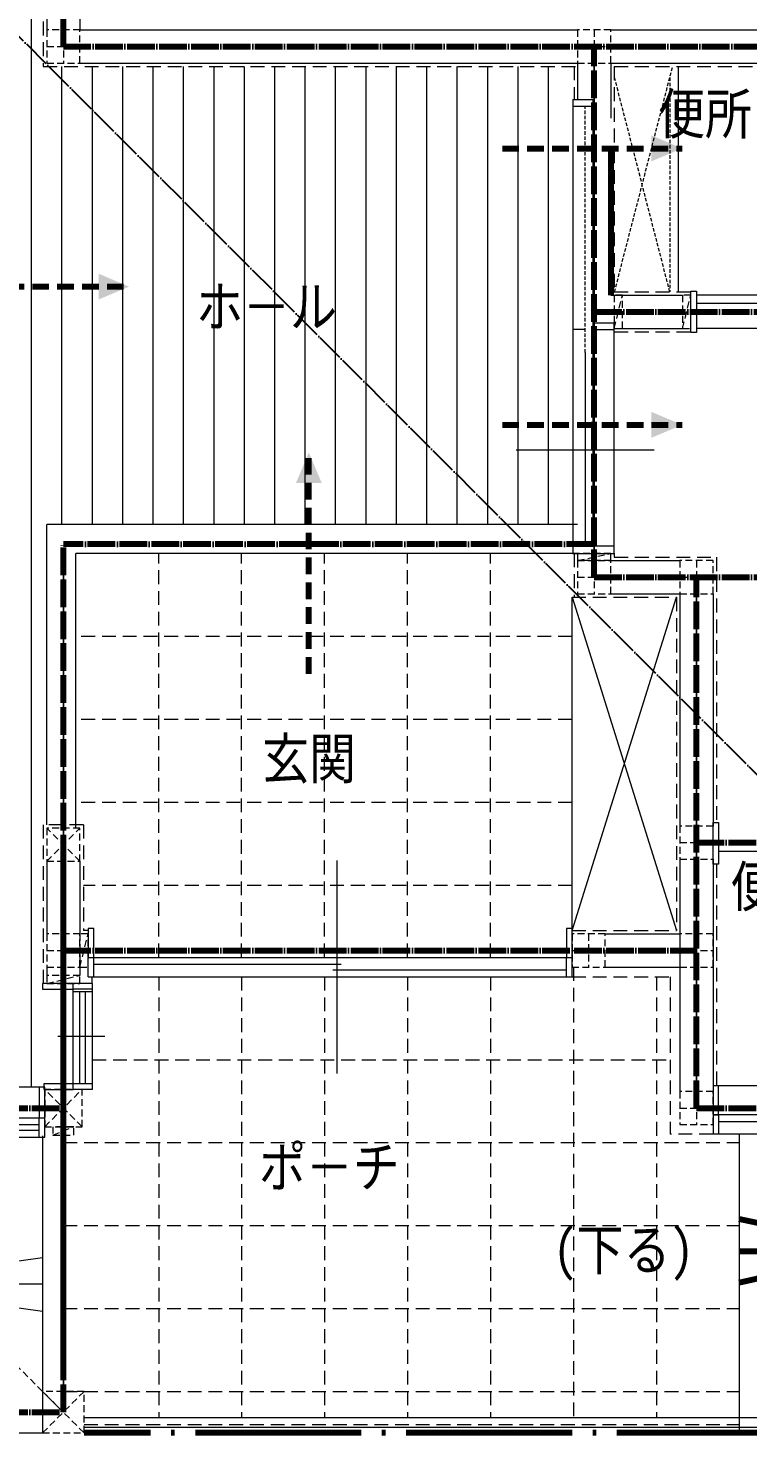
# Model space of a CAD drawing. Units: millimetres at full size. Extents: x -21029 to 20237, y -14043 to 14043.
# Drawn here: x 5234 to 7838, y -4546 to 535 of the extents above; entities that cross this region are included whole.
import ezdxf
from ezdxf.enums import TextEntityAlignment as Align

# ---------------------------------------------------------------- set-up
doc = ezdxf.new("R2010")
doc.units = ezdxf.units.MM
doc.header["$LTSCALE"] = 50
for name, pattern in [('DASHED1', [1.8, 1.2, -0.6]), ('DASHED_DOTTED', [9.25, 6, -1.5, 0.25, -1.5]), ('LONG_DASHED_DOTTED', [15.25, 12, -1.5, 0.25, -1.5]), ('USER1', [2.31, 2, -0.15, 0.01, -0.15]), ('USER12', [0.75, 0.5, -0.25]), ('USER13', [0.375, 0.25, -0.125]), ('USER14', [1.5, 1, -0.5])]:
    doc.linetypes.add(name, pattern=pattern)
for name, color, linetype, lineweight in [('0-2_KIJUN', 1, 'USER1', 80), ('0-3_KABE', 7, 'Continuous', 18), ('0-C_TATEGU', 100, 'Continuous', 18), ('0-D_ZATU', 132, 'Continuous', 18), ('0-E_MOJI', 7, 'Continuous', 15), ('1-0_KAGU', 7, 'Continuous', 18), ('1-7_画層2', 7, 'DASHED_DOTTED', 80), ('1-8_LINE', 1, 'LONG_DASHED_DOTTED', 80), ('1-9_HASIRA', 7, 'USER12', 18), ('1-A_画層1', 7, 'USER12', 18), ('1-C_SIAGE', 7, 'USER14', 18), ('1-D_CONCRETE', 7, 'Continuous', 18), ('2-4_換気経路', 1, 'DASHED1', 80)]:
    doc.layers.add(name, color=color, linetype=linetype, lineweight=lineweight)
doc.styles.add('ＭＳ ゴシック', font='')
doc.styles.get('ＭＳ ゴシック').set_extended_font_data('MS Gothic')

msp = doc.modelspace()

# ---------------------------------------------------------------- linework, layer by layer
at = {"layer": '0-2_KIJUN'}
for p, q in [((5361.98, 468.85), (5361.98, 3416.35)), ((5361.98, 468.85), (9201.98, 468.85)), ((7281.98, -1451.15), (7281.98, 468.85)), ((7281.98, -491.15), (9201.98, -491.15)), ((5361.98, -4331.15), (5361.98, -1331.15)), ((7281.98, -1331.15), (5361.98, -1331.15)), ((7281.98, -1451.15), (9201.98, -1451.15)), ((7651.98, -3371.15), (7651.98, -1451.15)), ((5361.98, -4471.15), (5361.98, -2411.15)), ((7651.98, -2411.15), (9201.98, -2411.15)), ((5361.98, -2801.15), (7651.98, -2801.15)), ((-8958.02, -3371.15), (5361.98, -3371.15)), ((7651.98, -3371.15), (9201.98, -3371.15)), ((-8958.02, -4471.15), (5361.98, -4471.15))]:
    msp.add_line(p, q, dxfattribs=at)
at = {"layer": '0-3_KABE'}
for p, q in [((5301.98, 1008.85), (5301.98, 528.85)), ((5421.98, 1008.85), (5421.98, 528.85)), ((5421.98, 528.85), (7221.98, 528.85)), ((7341.98, 528.85), (8181.98, 528.85)), ((5421.98, 408.85), (7221.98, 408.85)), ((7221.98, 408.85), (7221.98, 276.85)), ((7341.98, 408.85), (8181.98, 408.85)), ((7341.98, 408.85), (7341.98, 208.85)), ((7341.98, -431.15), (7601.98, -431.15)), ((7354.48, -551.15), (7601.98, -551.15)), ((7341.98, -1391.15), (7591.98, -1391.15)), ((7341.98, -1511.15), (7591.98, -1511.15)), ((7591.98, -1511.15), (7591.98, -2351.15)), ((7711.98, -1511.15), (7711.98, -2351.15)), ((5301.98, -2478.65), (5301.98, -2741.15)), ((5421.98, -2478.65), (5421.98, -2741.15)), ((7591.98, -2471.15), (7591.98, -2861.15)), ((7711.98, -2471.15), (7711.98, -2861.15)), ((7321.98, -2741.15), (7591.98, -2741.15)), ((5301.98, -2861.15), (5301.98, -2891.15)), ((5421.98, -2861.15), (5421.98, -2891.15)), ((7321.98, -2861.15), (7591.98, -2861.15)), ((7591.98, -2861.15), (7591.98, -3311.15)), ((7711.98, -2861.15), (7711.98, -3311.15))]:
    msp.add_line(p, q, dxfattribs=at)
at = {"layer": '0-C_TATEGU', "linetype": 'USER13'}
msp.add_line((7249.48, -638.15), (7249.48, 252.85), dxfattribs=at)
at = {"layer": '0-C_TATEGU'}
for p, q in [((8351.98, -461.15), (7651.98, -461.15)), ((7249.48, -555.15), (7204.48, -555.15)), ((7249.48, -638.15), (7249.48, -1339.15)), ((7499.48, -991.65), (6999.48, -991.65)), ((6351.98, -3246.15), (6351.98, -2476.15)), ((8426.98, -2443.65), (7731.98, -2443.65)), ((5451.98, -2826.15), (7201.98, -2826.15)), ((5451.98, -2896.15), (5451.98, -2826.15)), ((5471.98, -2896.15), (5471.98, -2826.15)), ((7181.98, -2896.15), (7181.98, -2826.15)), ((7201.98, -2896.15), (7201.98, -2826.15)), ((5451.98, -2896.15), (7201.98, -2896.15)), ((5471.98, -2851.15), (6366.98, -2851.15)), ((6336.98, -2871.15), (7181.98, -2871.15)), ((5396.98, -3303.65), (5396.98, -2921.15)), ((5466.98, -2921.15), (5396.98, -2921.15)), ((5466.98, -2941.15), (5396.98, -2941.15)), ((5466.98, -3303.65), (5466.98, -2921.15)), ((5466.98, -2951.15), (5396.98, -2951.15)), ((5421.98, -3283.65), (5421.98, -2951.15)), ((5441.98, -3283.65), (5441.98, -2951.15)), ((5511.98, -3112.4), (5341.98, -3112.4)), ((5466.98, -3283.65), (5396.98, -3283.65)), ((5466.98, -3303.65), (5396.98, -3303.65)), ((7711.98, -3396.15), (7711.98, -3466.15)), ((8451.98, -3396.15), (7711.98, -3396.15)), ((7731.98, -3396.15), (7731.98, -3466.15)), ((4336.98, -3406.15), (5294.48, -3406.15)), ((4356.98, -3431.15), (5274.48, -3431.15)), ((4356.98, -3451.15), (5274.48, -3451.15)), ((5274.48, -3476.15), (5274.48, -3406.15)), ((5294.48, -3476.15), (5294.48, -3406.15)), ((8096.98, -3421.15), (7731.98, -3421.15)), ((4336.98, -3476.15), (5294.48, -3476.15)), ((8451.98, -3466.15), (7711.98, -3466.15))]:
    msp.add_line(p, q, dxfattribs=at)
at = {"layer": '0-D_ZATU'}
for p, q in [((5246.98, -3296.15), (5246.98, 3276.35)), ((5356.98, -1260.15), (5356.98, 396.35)), ((5466.98, -1260.15), (5466.98, 396.35)), ((5576.98, -1260.15), (5576.98, 396.35)), ((5686.98, -1260.15), (5686.98, 396.35)), ((5796.98, -1260.15), (5796.98, 396.35)), ((5906.98, -1260.15), (5906.98, 396.35)), ((6016.98, -1260.15), (6016.98, 396.35)), ((6126.98, -1260.15), (6126.98, 396.35)), ((6236.98, -1260.15), (6236.98, 396.35)), ((6346.98, -1260.15), (6346.98, 396.35)), ((6456.98, -1260.15), (6456.98, 396.35)), ((6566.98, -1260.15), (6566.98, 396.35)), ((6676.98, -1260.15), (6676.98, 396.35)), ((6786.98, -1260.15), (6786.98, 396.35)), ((6896.98, -1260.15), (6896.98, 396.35)), ((7006.98, -1260.15), (7006.98, 396.35)), ((7116.98, -1260.15), (7116.98, 396.35)), ((7585.81, 396.35), (7585.81, -418.65)), ((7204.48, 276.85), (7204.48, -1339.15)), ((7204.48, 276.85), (7276.98, 276.85)), ((7276.98, 276.85), (7276.98, -1339.15)), ((7204.48, 252.85), (7276.98, 252.85)), ((9011.98, -431.15), (7651.98, -431.15)), ((7276.98, -531.15), (7354.48, -531.15)), ((7276.98, -555.15), (7354.48, -555.15)), ((7354.48, -1339.15), (7354.48, -531.15)), ((8371.98, -551.15), (7651.98, -551.15)), ((7221.98, -1260.15), (5301.98, -1260.15)), ((5301.98, -2346.15), (5301.98, -1260.15)), ((7221.98, -1365.15), (5406.98, -1365.15)), ((5406.98, -2358.65), (5406.98, -1365.15)), ((5274.48, -3296.15), (4336.98, -3296.15)), ((8451.98, -3291.15), (7711.98, -3291.15)), ((10146.98, -4491.15), (5436.98, -4491.15)), ((10181.98, -4526.15), (5436.98, -4526.15))]:
    msp.add_line(p, q, dxfattribs=at)
at = {"layer": '0-D_ZATU', "linetype": 'USER13'}
msp.add_line((7355.81, -418.65), (7566.14, 396.35), dxfattribs=at)
msp.add_lwpolyline([(7555.81, 356.35), (7555.81, -418.65), (7355.81, 356.35)], dxfattribs=at)
at = {"layer": '0-D_ZATU'}
for points in [[(7631.98, -566.15), (7631.98, -416.15), (7651.98, -416.15), (7651.98, -566.15)], [(7204.48, -1365.15), (7354.48, -1365.15), (7354.48, -1339.15), (7204.48, -1339.15)], [(7711.98, -2488.65), (7711.98, -2338.65), (7731.98, -2338.65), (7731.98, -2488.65)], [(5451.98, -2826.15), (5471.98, -2826.15), (5471.98, -2721.15), (5451.98, -2721.15)], [(7181.98, -2826.15), (7201.98, -2826.15), (7201.98, -2721.15), (7181.98, -2721.15)], [(5396.98, -2941.15), (5396.98, -2921.15), (5286.98, -2921.15), (5286.98, -2941.15)], [(5274.48, -3406.15), (5294.48, -3406.15), (5294.48, -3296.15), (5274.48, -3296.15)], [(5396.98, -3303.65), (5396.98, -3283.65), (5291.98, -3283.65), (5291.98, -3303.65)], [(7711.98, -3396.15), (7731.98, -3396.15), (7731.98, -3291.15), (7711.98, -3291.15)]]:
    msp.add_lwpolyline(points, close=True, dxfattribs=at)
at = {"layer": '1-0_KAGU'}
for p, q in [((7201.98, -2841.15), (7201.98, -1523.65)), ((7201.98, -2728.65), (7579.48, -1523.65)), ((7201.98, -1523.65), (7579.48, -2728.65))]:
    msp.add_line(p, q, dxfattribs=at)
at = {"layer": '1-7_画層2', "color": 2, "linetype": 'USER1', "lineweight": 25}
msp.add_line((10036.98, -4331.15), (4276.98, 1428.85), dxfattribs=at)
at = {"layer": '1-8_LINE'}
for p, q in [((7341.98, 88.85), (7341.98, -431.15)), ((8352.54, -3888.47), (7806.98, -3773.1)), ((8352.49, -3880.75), (7806.98, -4003.45)), ((7806.98, -3888.65), (9256.98, -3888.65)), ((10251.98, -4546.15), (5436.98, -4546.15))]:
    msp.add_line(p, q, dxfattribs=at)
at = {"layer": '1-9_HASIRA'}
for p, q in [((5361.98, 528.85), (5361.98, 408.85)), ((7281.98, 528.85), (7281.98, 408.85)), ((5301.98, 468.85), (5421.98, 468.85)), ((7221.98, 468.85), (7341.98, 468.85)), ((7354.48, -551.15), (7384.48, -431.15)), ((7601.98, -551.15), (7631.98, -431.15)), ((7221.98, -1391.15), (7341.98, -1365.15)), ((7281.98, -1391.15), (7281.98, -1511.15)), ((7651.98, -1391.15), (7651.98, -1511.15)), ((7221.98, -1451.15), (7341.98, -1451.15)), ((7591.98, -1451.15), (7711.98, -1451.15)), ((5421.98, -2478.65), (5301.98, -2358.65)), ((5301.98, -2478.65), (5421.98, -2358.65)), ((7651.98, -2351.15), (7651.98, -2471.15)), ((7591.98, -2411.15), (7711.98, -2411.15)), ((5361.98, -2741.15), (5361.98, -2861.15)), ((5421.98, -2861.15), (5451.98, -2741.15)), ((7261.98, -2741.15), (7261.98, -2861.15)), ((7651.98, -2741.15), (7651.98, -2861.15)), ((5301.98, -2801.15), (5421.98, -2801.15)), ((7201.98, -2801.15), (7321.98, -2801.15)), ((7591.98, -2801.15), (7711.98, -2801.15)), ((5301.98, -2921.15), (5421.98, -2891.15)), ((5294.48, -3438.65), (5429.48, -3303.65)), ((5429.48, -3438.65), (5294.48, -3303.65)), ((7651.98, -3311.15), (7651.98, -3431.15)), ((7591.98, -3371.15), (7711.98, -3371.15)), ((5324.48, -3468.65), (5399.48, -3438.65)), ((5286.98, -4546.15), (5436.98, -4396.15)), ((5436.98, -4546.15), (5286.98, -4396.15))]:
    msp.add_line(p, q, dxfattribs=at)
for points in [[(5301.98, 408.85), (5421.98, 408.85), (5421.98, 528.85), (5301.98, 528.85)], [(7221.98, 408.85), (7341.98, 408.85), (7341.98, 528.85), (7221.98, 528.85)], [(7354.48, -551.15), (7384.48, -551.15), (7384.48, -431.15), (7354.48, -431.15)], [(7601.98, -551.15), (7631.98, -551.15), (7631.98, -431.15), (7601.98, -431.15)], [(7221.98, -1391.15), (7341.98, -1391.15), (7341.98, -1365.15), (7221.98, -1365.15)], [(7221.98, -1511.15), (7341.98, -1511.15), (7341.98, -1391.15), (7221.98, -1391.15)], [(7591.98, -1511.15), (7711.98, -1511.15), (7711.98, -1391.15), (7591.98, -1391.15)], [(5301.98, -2478.65), (5421.98, -2478.65), (5421.98, -2358.65), (5301.98, -2358.65)], [(7591.98, -2471.15), (7711.98, -2471.15), (7711.98, -2351.15), (7591.98, -2351.15)], [(5301.98, -2861.15), (5421.98, -2861.15), (5421.98, -2741.15), (5301.98, -2741.15)], [(5421.98, -2861.15), (5451.98, -2861.15), (5451.98, -2741.15), (5421.98, -2741.15)], [(7201.98, -2861.15), (7321.98, -2861.15), (7321.98, -2741.15), (7201.98, -2741.15)], [(7591.98, -2861.15), (7711.98, -2861.15), (7711.98, -2741.15), (7591.98, -2741.15)], [(5421.98, -2921.15), (5421.98, -2891.15), (5301.98, -2891.15), (5301.98, -2921.15)], [(5294.48, -3438.65), (5429.48, -3438.65), (5429.48, -3303.65), (5294.48, -3303.65)], [(7591.98, -3431.15), (7711.98, -3431.15), (7711.98, -3311.15), (7591.98, -3311.15)], [(5399.48, -3468.65), (5399.48, -3438.65), (5324.48, -3438.65), (5324.48, -3468.65)], [(5286.98, -4546.15), (5436.98, -4546.15), (5436.98, -4396.15), (5286.98, -4396.15)]]:
    msp.add_lwpolyline(points, close=True, dxfattribs=at)
at = {"layer": '1-A_画層1'}
msp.add_line((-538.02, 1428.85), (5361.98, -4471.15), dxfattribs=at)
at = {"layer": '1-C_SIAGE'}
for p, q in [((5289.48, 1008.85), (5289.48, 396.35)), ((5289.48, 396.35), (7221.98, 396.35)), ((7209.48, 396.35), (7209.48, 276.85)), ((7354.48, 396.35), (9121.98, 396.35)), ((7354.48, 396.35), (7354.48, -418.65)), ((7281.98, 68.85), (7281.98, -531.15)), ((7354.48, -418.65), (7631.98, -418.65)), ((7354.48, -563.65), (7631.98, -563.65)), ((5706.98, -2826.15), (5706.98, -1365.15)), ((6006.98, -2826.15), (6006.98, -1365.15)), ((6306.98, -2826.15), (6306.98, -1365.15)), ((6606.98, -2826.15), (6606.98, -1365.15)), ((6906.98, -2826.15), (6906.98, -1365.15)), ((7209.48, -1365.15), (7209.48, -1523.65)), ((7354.48, -1365.15), (7354.48, -1378.65)), ((7354.48, -1378.65), (7724.48, -1378.65)), ((7724.48, -1378.65), (7724.48, -2351.15)), ((7201.98, -1523.65), (7579.48, -1523.65)), ((7579.48, -1523.65), (7579.48, -2728.65)), ((7201.98, -1665.65), (5406.98, -1665.65)), ((7201.98, -1965.65), (5406.98, -1965.65)), ((7201.98, -2265.65), (5406.98, -2265.65)), ((5289.48, -2346.15), (5289.48, -2921.15)), ((5434.48, -2346.15), (5289.48, -2346.15)), ((5434.48, -2346.15), (5434.48, -2728.65)), ((7724.48, -2488.65), (7724.48, -3291.15)), ((7201.98, -2565.65), (5434.48, -2565.65)), ((5451.98, -2728.65), (5434.48, -2728.65)), ((7201.98, -2728.65), (7579.48, -2728.65)), ((5464.48, -2896.15), (5464.48, -2921.15)), ((5706.98, -2896.15), (5706.98, -4491.15)), ((6006.98, -2896.15), (6006.98, -4491.15)), ((6306.98, -2896.15), (6306.98, -4491.15)), ((6606.98, -2896.15), (6606.98, -4491.15)), ((6906.98, -2896.15), (6906.98, -4491.15)), ((7201.98, -2896.15), (7556.98, -2896.15)), ((7206.98, -2861.15), (7206.98, -4491.15)), ((7506.98, -2896.15), (7506.98, -4491.15)), ((7556.98, -2896.15), (7556.98, -3466.15)), ((5466.98, -3196.15), (7556.98, -3196.15)), ((5361.98, -3496.15), (7806.98, -3496.15)), ((7711.98, -3466.15), (7556.98, -3466.15)), ((5361.98, -3796.15), (7806.98, -3796.15)), ((5361.98, -4096.15), (7806.98, -4096.15)), ((5361.98, -4396.15), (7806.98, -4396.15)), ((5436.98, -4516.15), (7806.98, -4516.15))]:
    msp.add_line(p, q, dxfattribs=at)
at = {"layer": '1-D_CONCRETE'}
for p, q in [((5286.98, -3471.15), (5286.98, -4546.15)), ((7806.98, -3466.15), (7806.98, -4331.15)), ((4586.98, -4008.65), (5286.98, -3911.35)), ((5286.98, -4008.65), (3941.98, -4008.65)), ((4586.98, -4008.65), (5286.98, -4105.94)), ((7806.98, -4331.15), (7806.98, -4546.15)), ((3941.98, -4546.15), (5286.98, -4546.15))]:
    msp.add_line(p, q, dxfattribs=at)
at = {"layer": '2-4_換気経路'}
for p, q in [((6950, 100), (7600, 100)), ((4800, -400), (5600, -400)), ((6950, -900), (7600, -900)), ((6250, -1800), (6250, -1000))]:
    msp.add_line(p, q, dxfattribs=at)
for points in [[(7600, 100), (7489.47, 53.27), (7489.47, 146.73)], [(5600, -400), (5489.47, -446.73), (5489.47, -353.27)], [(7600, -900), (7489.47, -946.73), (7489.47, -853.27)], [(6250, -1000), (6296.73, -1110.53), (6203.27, -1110.53)]]:
    msp.add_solid(points, dxfattribs=at)

# ---------------------------------------------------------------- texts
at = {"layer": '0-E_MOJI', "style": 'ＭＳ ゴシック', "width": 0.85}
for s, p in [('便所(女)', (7513.13, 107.65)), ('ホ－ル', (5841.84, -589.69)), ('玄関', (6080.56, -2224.35)), ('便所(男)', (7774.89, -2687.12)), ('ポ－チ', (6069.28, -3701.32)), ('(下る)', (7133.58, -4000.69))]:
    msp.add_text(s, height=146.6, dxfattribs=at).set_placement(p, align=Align.BOTTOM_LEFT)

doc.saveas('drawing.dxf')
